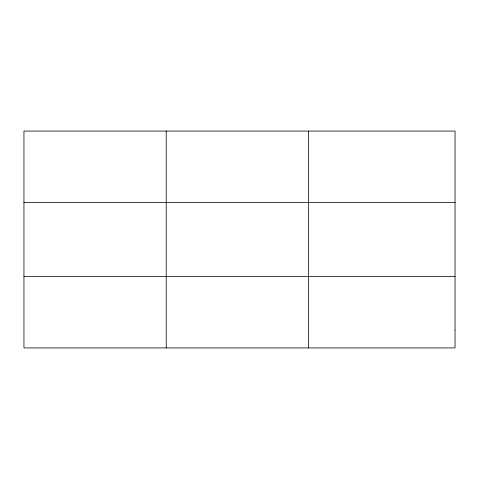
<?xml version="1.0" encoding="UTF-8"?>
<svg xmlns="http://www.w3.org/2000/svg" width="479" height="479" viewBox="0 0 479 479"><rect width="100%" height="100%" fill="white"/><g stroke="black" fill="none" stroke-linecap="round" stroke-linejoin="round"><path stroke-width="0.72" d="M166.213 347.928L166.213 131.072M308.476 347.928L308.476 131.072M23.95 202.635L455.05 202.635M23.95 276.365L455.05 276.365M455.05 330.037L455.05 347.928L23.95 347.928L23.95 131.072L455.05 131.072L455.05 330.037"/></g></svg>
